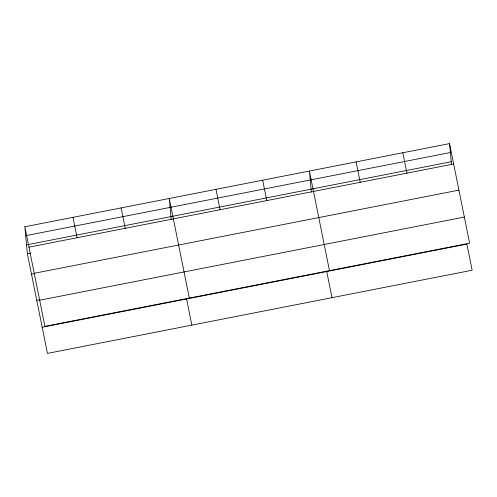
<?xml version="1.0" encoding="UTF-8"?>
<svg xmlns="http://www.w3.org/2000/svg" width="497" height="497" viewBox="0 0 497 497"><rect width="100%" height="100%" fill="white"/><g stroke="black" fill="none" stroke-linecap="round" stroke-linejoin="round"><path stroke-width="0.75" d="M24.85 226.762L449.543 143.608L469.622 243.195L44.929 326.349L24.85 226.762L27.378 253.805L47.457 353.392L472.15 270.238L466.882 244.102L42.189 327.256M25.682 235.684L450.375 152.536M26.54 244.878L451.239 161.73M28.963 247.152L453.655 163.998M27.378 253.805L30.385 253.215M34.231 273.288L458.924 190.134M31.485 274.195L34.498 273.605M36.759 300.325L39.766 299.741M39.661 300.213L464.353 217.065M402.831 152.759L406.937 173.149M356.113 161.904L360.226 182.293M329.474 270.635L309.395 171.049L311.364 192.14M326.734 271.542L332.002 297.678M262.677 180.2L266.79 200.589M215.965 189.345L220.072 209.734M189.326 298.076L169.247 198.489L171.216 219.581M186.58 298.983L191.854 325.119M121.113 207.914L125.225 228.303M72.984 217.338L77.091 237.728M449.543 143.608L451.512 164.7"/></g></svg>
